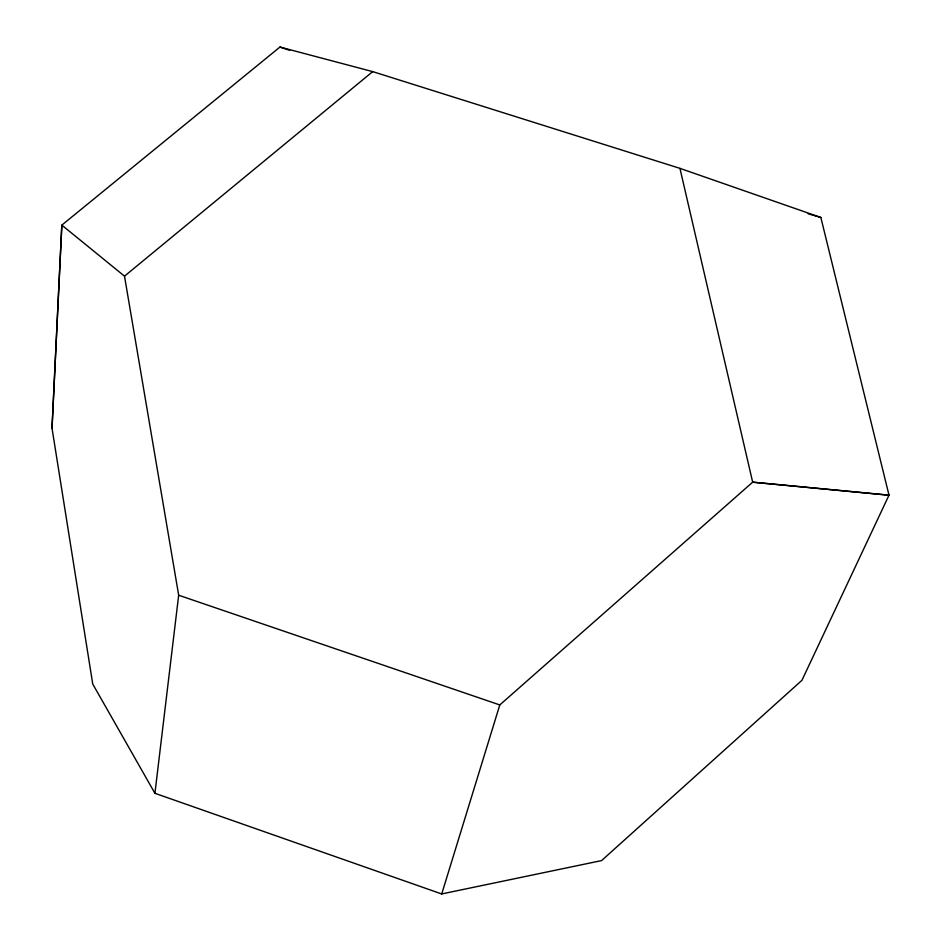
<?xml version="1.0" encoding="UTF-8"?>
<svg xmlns="http://www.w3.org/2000/svg" width="941" height="941" viewBox="0 0 941 941"><rect width="100%" height="100%" fill="white"/><g stroke="black" fill="none" stroke-linecap="round" stroke-linejoin="round"><path stroke-width="1.41" d="M52.002 428.308L61.835 225.122L279.947 47.05L372.707 71.622L679.978 168.368L820.846 217.465L888.998 495.189L801.955 680.284L601.593 860.592L441.67 893.95L154.924 793.298L92.736 684.025L52.026 428.273L61.835 225.122L124.506 276.16L178.672 595.194L154.924 793.298M441.729 893.938L499.789 704.938L752.671 482.18L888.998 495.189L752.671 482.18L679.955 168.404M124.506 276.16L372.707 71.622M808.166 213.819L820.846 217.465M279.947 47.05L289.699 50.332M178.625 595.206L499.789 704.938"/></g></svg>
